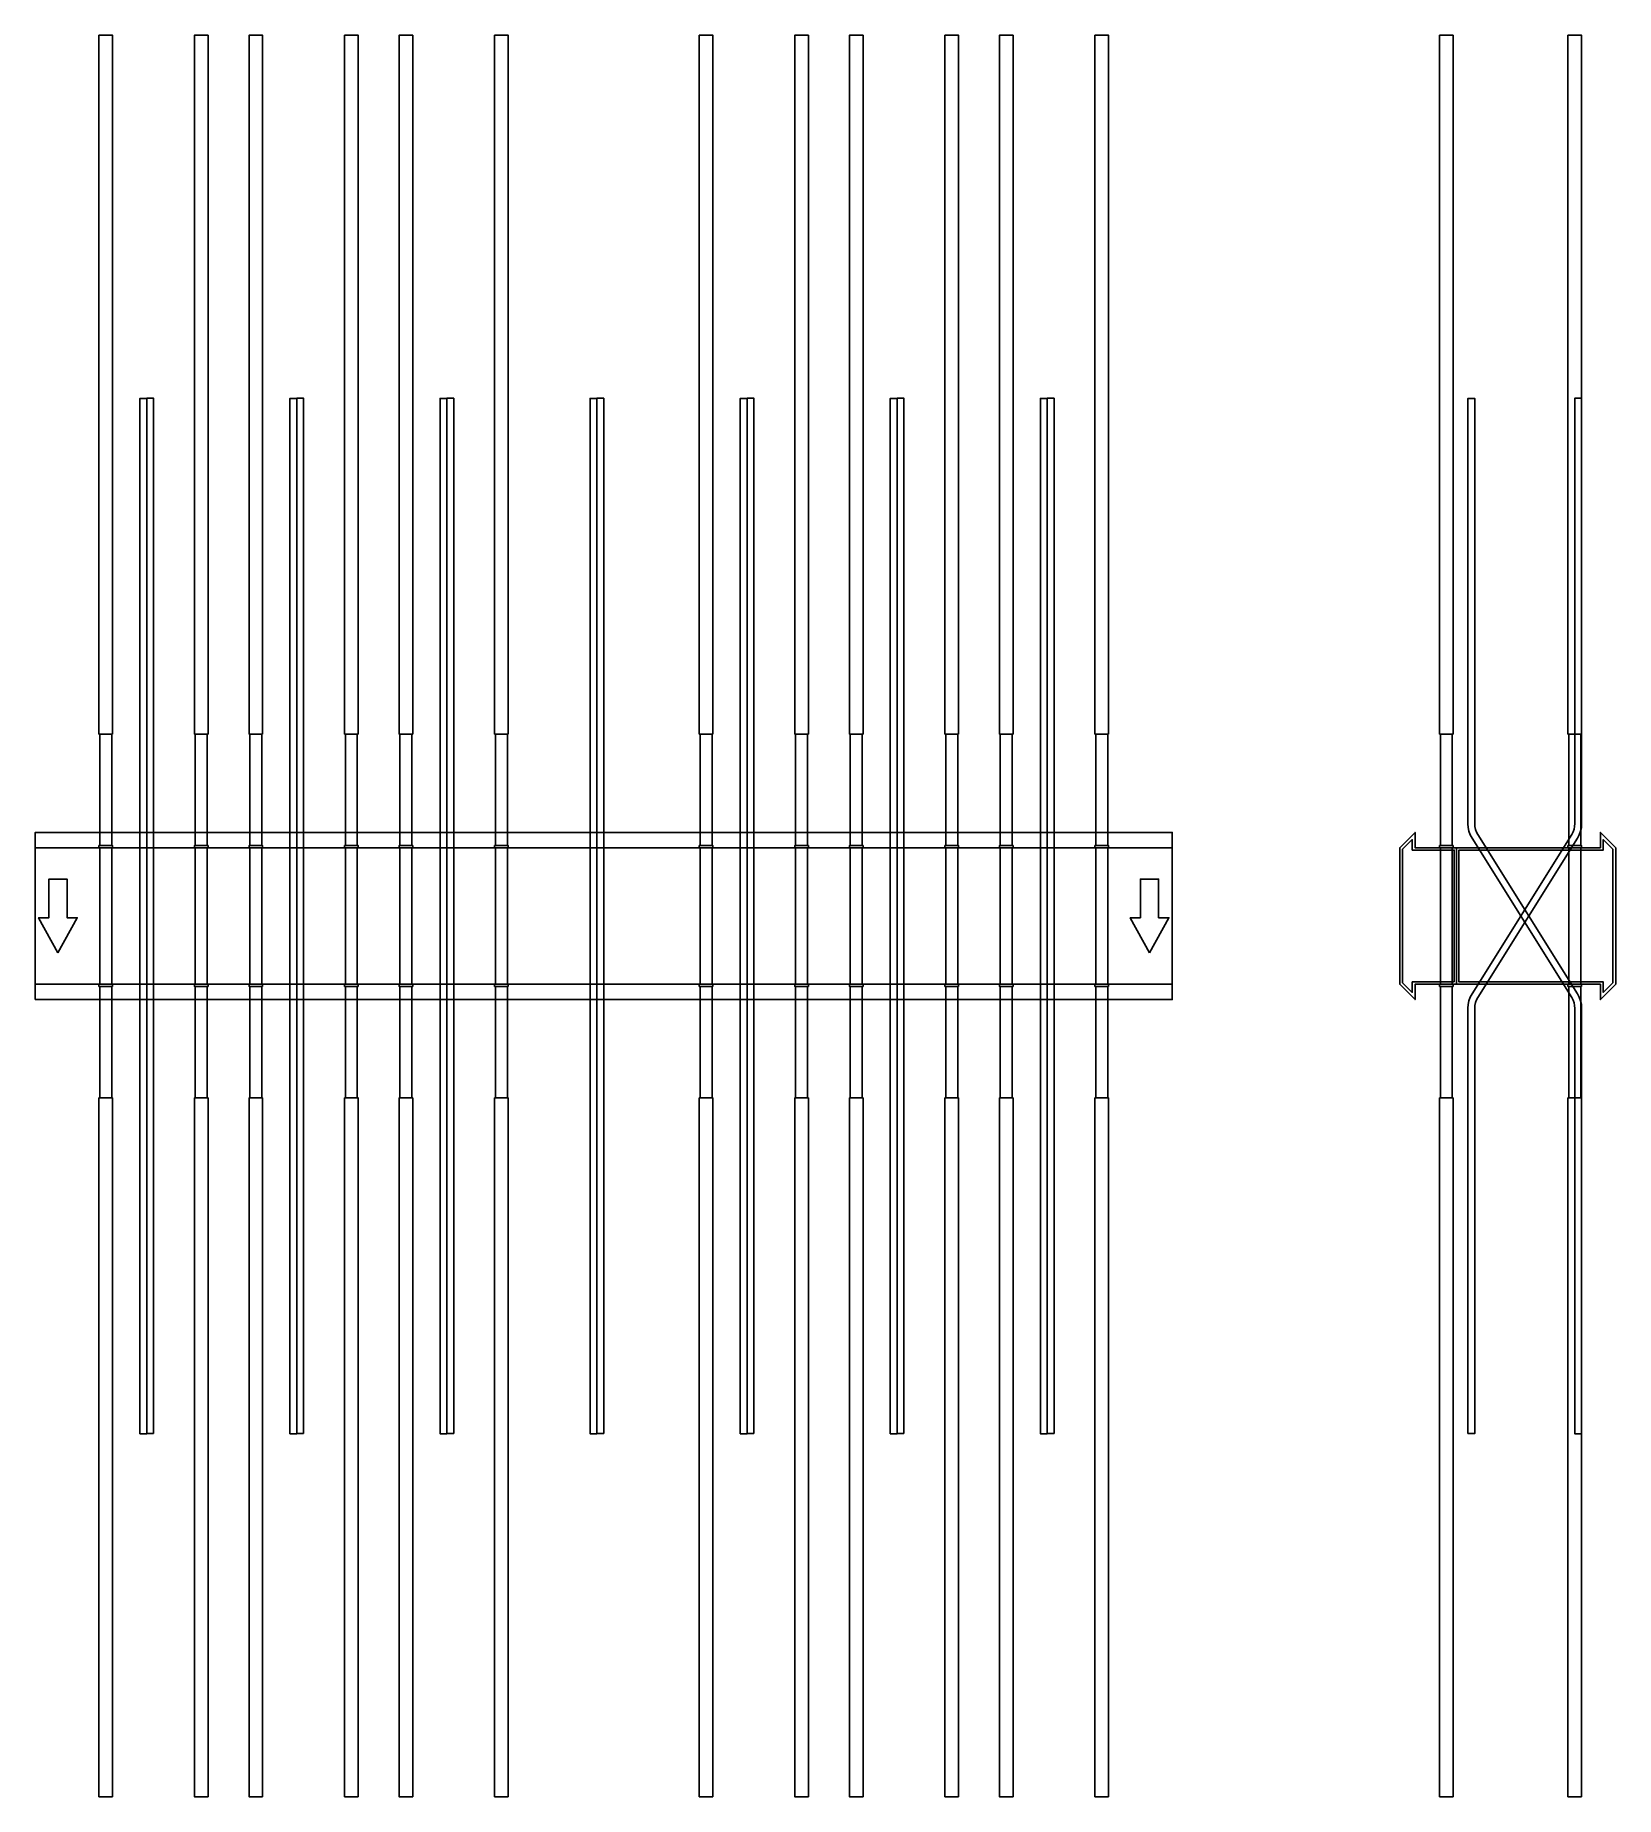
# Model space of a CAD drawing. Extents: x 0 to 1390, y -775 to 775.
import ezdxf

# ---------------------------------------------------------------- set-up
doc = ezdxf.new("R2010")
doc.units = 0
doc.layers.add('Halfen', color=7, linetype='CONTINUOUS')

msp = doc.modelspace()

# ---------------------------------------------------------------- linework, layer by layer
at = {"layer": 'Halfen', "color": 7}
for points in [[(68, 160), (68, 775), (56, 775), (56, 160)], [(152, 160), (152, 775), (140, 775), (140, 160)], [(200, 160), (200, 775), (188, 775), (188, 160)], [(284, 160), (284, 775), (272, 775), (272, 160)], [(332, 160), (332, 775), (320, 775), (320, 160)], [(416, 160), (416, 775), (404, 775), (404, 160)], [(596, 160), (596, 775), (584, 775), (584, 160)], [(680, 160), (680, 775), (668, 775), (668, 160)], [(728, 160), (728, 775), (716, 775), (716, 160)], [(812, 160), (812, 775), (800, 775), (800, 160)], [(860, 160), (860, 775), (848, 775), (848, 160)], [(944, 160), (944, 775), (932, 775), (932, 160)], [(1247, 160), (1247, 775), (1235, 775), (1235, 160)], [(1360, 160), (1360, 775), (1348, 775), (1348, 160)], [(98, -455.516), (98, 455.381), (92, 455.381), (92, -455.516)], [(104, -455.382), (104, 455.516), (98, 455.516), (98, -455.382)], [(230, -455.516), (230, 455.381), (224, 455.381), (224, -455.516)], [(236, -455.382), (236, 455.516), (230, 455.516), (230, -455.382)], [(362, -455.516), (362, 455.381), (356, 455.381), (356, -455.516)], [(368, -455.382), (368, 455.516), (362, 455.516), (362, -455.382)], [(494, -455.516), (494, 455.381), (488, 455.381), (488, -455.516)], [(500, -455.382), (500, 455.516), (494, 455.516), (494, -455.382)], [(626, -455.516), (626, 455.381), (620, 455.381), (620, -455.516)], [(632, -455.382), (632, 455.516), (626, 455.516), (626, -455.382)], [(758, -455.516), (758, 455.381), (752, 455.381), (752, -455.516)], [(764, -455.382), (764, 455.516), (758, 455.516), (758, -455.382)], [(890, -455.516), (890, 455.381), (884, 455.381), (884, -455.516)], [(896, -455.382), (896, 455.516), (890, 455.516), (890, -455.382)], [(1260, -455.382), (1260, -81.17), (1260.234, -77.83), (1260.93, -74.555), (1262.075, -71.408), (1263.647, -68.452), (1351.265, 71.766), (1352.444, 73.984), (1353.303, 76.343), (1353.825, 78.8), (1354, 81.305), (1354, 455.516), (1360, 455.516), (1360, 81.305), (1359.766, 77.965), (1359.07, 74.69), (1357.925, 71.543), (1356.353, 68.587), (1268.735, -71.631), (1267.556, -73.849), (1266.697, -76.208), (1266.175, -78.665), (1266, -81.17), (1266, -455.382)], [(1360, -455.516), (1360, -81.305), (1359.766, -77.965), (1359.07, -74.69), (1357.925, -71.543), (1356.353, -68.587), (1268.735, 71.631), (1267.556, 73.849), (1266.697, 76.208), (1266.175, 78.665), (1266, 81.17), (1266, 455.381), (1260, 455.381), (1260, 81.17), (1260.234, 77.83), (1260.93, 74.555), (1262.075, 71.408), (1263.647, 68.452), (1351.265, -71.766), (1352.444, -73.984), (1353.303, -76.343), (1353.825, -78.8), (1354, -81.305), (1354, -455.516)], [(67.25, 62), (67.25, 160), (56.75, 160), (56.75, 62)], [(151.25, 62), (151.25, 160), (140.75, 160), (140.75, 62)], [(199.25, 62), (199.25, 160), (188.75, 160), (188.75, 62)], [(283.25, 62), (283.25, 160), (272.75, 160), (272.75, 62)], [(331.25, 62), (331.25, 160), (320.75, 160), (320.75, 62)], [(415.25, 62), (415.25, 160), (404.75, 160), (404.75, 62)], [(595.25, 62), (595.25, 160), (584.75, 160), (584.75, 62)], [(679.25, 62), (679.25, 160), (668.75, 160), (668.75, 62)], [(727.25, 62), (727.25, 160), (716.75, 160), (716.75, 62)], [(811.25, 62), (811.25, 160), (800.75, 160), (800.75, 62)], [(859.25, 62), (859.25, 160), (848.75, 160), (848.75, 62)], [(943.25, 62), (943.25, 160), (932.75, 160), (932.75, 62)], [(1246.25, 62), (1246.25, 160), (1235.75, 160), (1235.75, 62)], [(1359.25, 62), (1359.25, 160), (1348.75, 160), (1348.75, 62)], [(0, -73.5), (1000, -73.5), (1000, 73.5), (0, 73.5)], [(68, 60), (68, 62), (56, 62), (56, 60)], [(152, 60), (152, 62), (140, 62), (140, 60)], [(200, 60), (200, 62), (188, 62), (188, 60)], [(284, 60), (284, 62), (272, 62), (272, 60)], [(332, 60), (332, 62), (320, 62), (320, 60)], [(416, 60), (416, 62), (404, 62), (404, 60)], [(596, 60), (596, 62), (584, 62), (584, 60)], [(680, 60), (680, 62), (668, 62), (668, 60)], [(728, 60), (728, 62), (716, 62), (716, 60)], [(812, 60), (812, 62), (800, 62), (800, 60)], [(860, 60), (860, 62), (848, 62), (848, 60)], [(944, 60), (944, 62), (932, 62), (932, 60)], [(1250, -60), (1250, 60), (1213.5, 60), (1213.5, 73.5), (1200, 60), (1200, -60), (1213.5, -73.5), (1213.5, -60)], [(1248, -58), (1248, 58), (1211, 58), (1211, 67.25), (1202.5, 58.75), (1202.5, -58.75), (1211, -67.25), (1211, -58)], [(1247, 60), (1247, 62), (1235, 62), (1235, 60)], [(1390, -60), (1390, 60), (1376.5, 73.5), (1376.5, 60), (1250, 60), (1250, -60), (1376.5, -60), (1376.5, -73.5)], [(1387.5, -58.75), (1387.5, 58.75), (1379, 67.25), (1379, 58), (1252, 58), (1252, -58), (1379, -58), (1379, -67.25)], [(1360, 60), (1360, 62), (1348, 62), (1348, 60)], [(0, -60), (1000, -60), (1000, 60), (0, 60)], [(67.25, -60), (67.25, 60), (56.75, 60), (56.75, -60)], [(151.25, -60), (151.25, 60), (140.75, 60), (140.75, -60)], [(199.25, -60), (199.25, 60), (188.75, 60), (188.75, -60)], [(283.25, -60), (283.25, 60), (272.75, 60), (272.75, -60)], [(331.25, -60), (331.25, 60), (320.75, 60), (320.75, -60)], [(415.25, -60), (415.25, 60), (404.75, 60), (404.75, -60)], [(595.25, -60), (595.25, 60), (584.75, 60), (584.75, -60)], [(679.25, -60), (679.25, 60), (668.75, 60), (668.75, -60)], [(727.25, -60), (727.25, 60), (716.75, 60), (716.75, -60)], [(811.25, -60), (811.25, 60), (800.75, 60), (800.75, -60)], [(859.25, -60), (859.25, 60), (848.75, 60), (848.75, -60)], [(943.25, -60), (943.25, 60), (932.75, 60), (932.75, -60)], [(1246.25, -60), (1246.25, 60), (1235.75, 60), (1235.75, -60)], [(1359.25, -60), (1359.25, 60), (1348.75, 60), (1348.75, -60)], [(20, -32.5), (37, -1.5), (28, -1.5), (28, 32.5), (12, 32.5), (12, -1.5), (3, -1.5)], [(980, -32.5), (997, -1.5), (988, -1.5), (988, 32.5), (972, 32.5), (972, -1.5), (963, -1.5)], [(68, -62), (68, -60), (56, -60), (56, -62)], [(67.25, -160), (67.25, -62), (56.75, -62), (56.75, -160)], [(152, -62), (152, -60), (140, -60), (140, -62)], [(151.25, -160), (151.25, -62), (140.75, -62), (140.75, -160)], [(200, -62), (200, -60), (188, -60), (188, -62)], [(199.25, -160), (199.25, -62), (188.75, -62), (188.75, -160)], [(284, -62), (284, -60), (272, -60), (272, -62)], [(283.25, -160), (283.25, -62), (272.75, -62), (272.75, -160)], [(332, -62), (332, -60), (320, -60), (320, -62)], [(331.25, -160), (331.25, -62), (320.75, -62), (320.75, -160)], [(416, -62), (416, -60), (404, -60), (404, -62)], [(415.25, -160), (415.25, -62), (404.75, -62), (404.75, -160)], [(596, -62), (596, -60), (584, -60), (584, -62)], [(595.25, -160), (595.25, -62), (584.75, -62), (584.75, -160)], [(680, -62), (680, -60), (668, -60), (668, -62)], [(679.25, -160), (679.25, -62), (668.75, -62), (668.75, -160)], [(728, -62), (728, -60), (716, -60), (716, -62)], [(727.25, -160), (727.25, -62), (716.75, -62), (716.75, -160)], [(812, -62), (812, -60), (800, -60), (800, -62)], [(811.25, -160), (811.25, -62), (800.75, -62), (800.75, -160)], [(860, -62), (860, -60), (848, -60), (848, -62)], [(859.25, -160), (859.25, -62), (848.75, -62), (848.75, -160)], [(944, -62), (944, -60), (932, -60), (932, -62)], [(943.25, -160), (943.25, -62), (932.75, -62), (932.75, -160)], [(1247, -62), (1247, -60), (1235, -60), (1235, -62)], [(1246.25, -160), (1246.25, -62), (1235.75, -62), (1235.75, -160)], [(1360, -62), (1360, -60), (1348, -60), (1348, -62)], [(1359.25, -160), (1359.25, -62), (1348.75, -62), (1348.75, -160)], [(68, -775), (68, -160), (56, -160), (56, -775)], [(152, -775), (152, -160), (140, -160), (140, -775)], [(200, -775), (200, -160), (188, -160), (188, -775)], [(284, -775), (284, -160), (272, -160), (272, -775)], [(332, -775), (332, -160), (320, -160), (320, -775)], [(416, -775), (416, -160), (404, -160), (404, -775)], [(596, -775), (596, -160), (584, -160), (584, -775)], [(680, -775), (680, -160), (668, -160), (668, -775)], [(728, -775), (728, -160), (716, -160), (716, -775)], [(812, -775), (812, -160), (800, -160), (800, -775)], [(860, -775), (860, -160), (848, -160), (848, -775)], [(944, -775), (944, -160), (932, -160), (932, -775)], [(1247, -775), (1247, -160), (1235, -160), (1235, -775)], [(1360, -775), (1360, -160), (1348, -160), (1348, -775)]]:
    msp.add_lwpolyline(points, close=True, dxfattribs=at)

doc.saveas('drawing.dxf')
